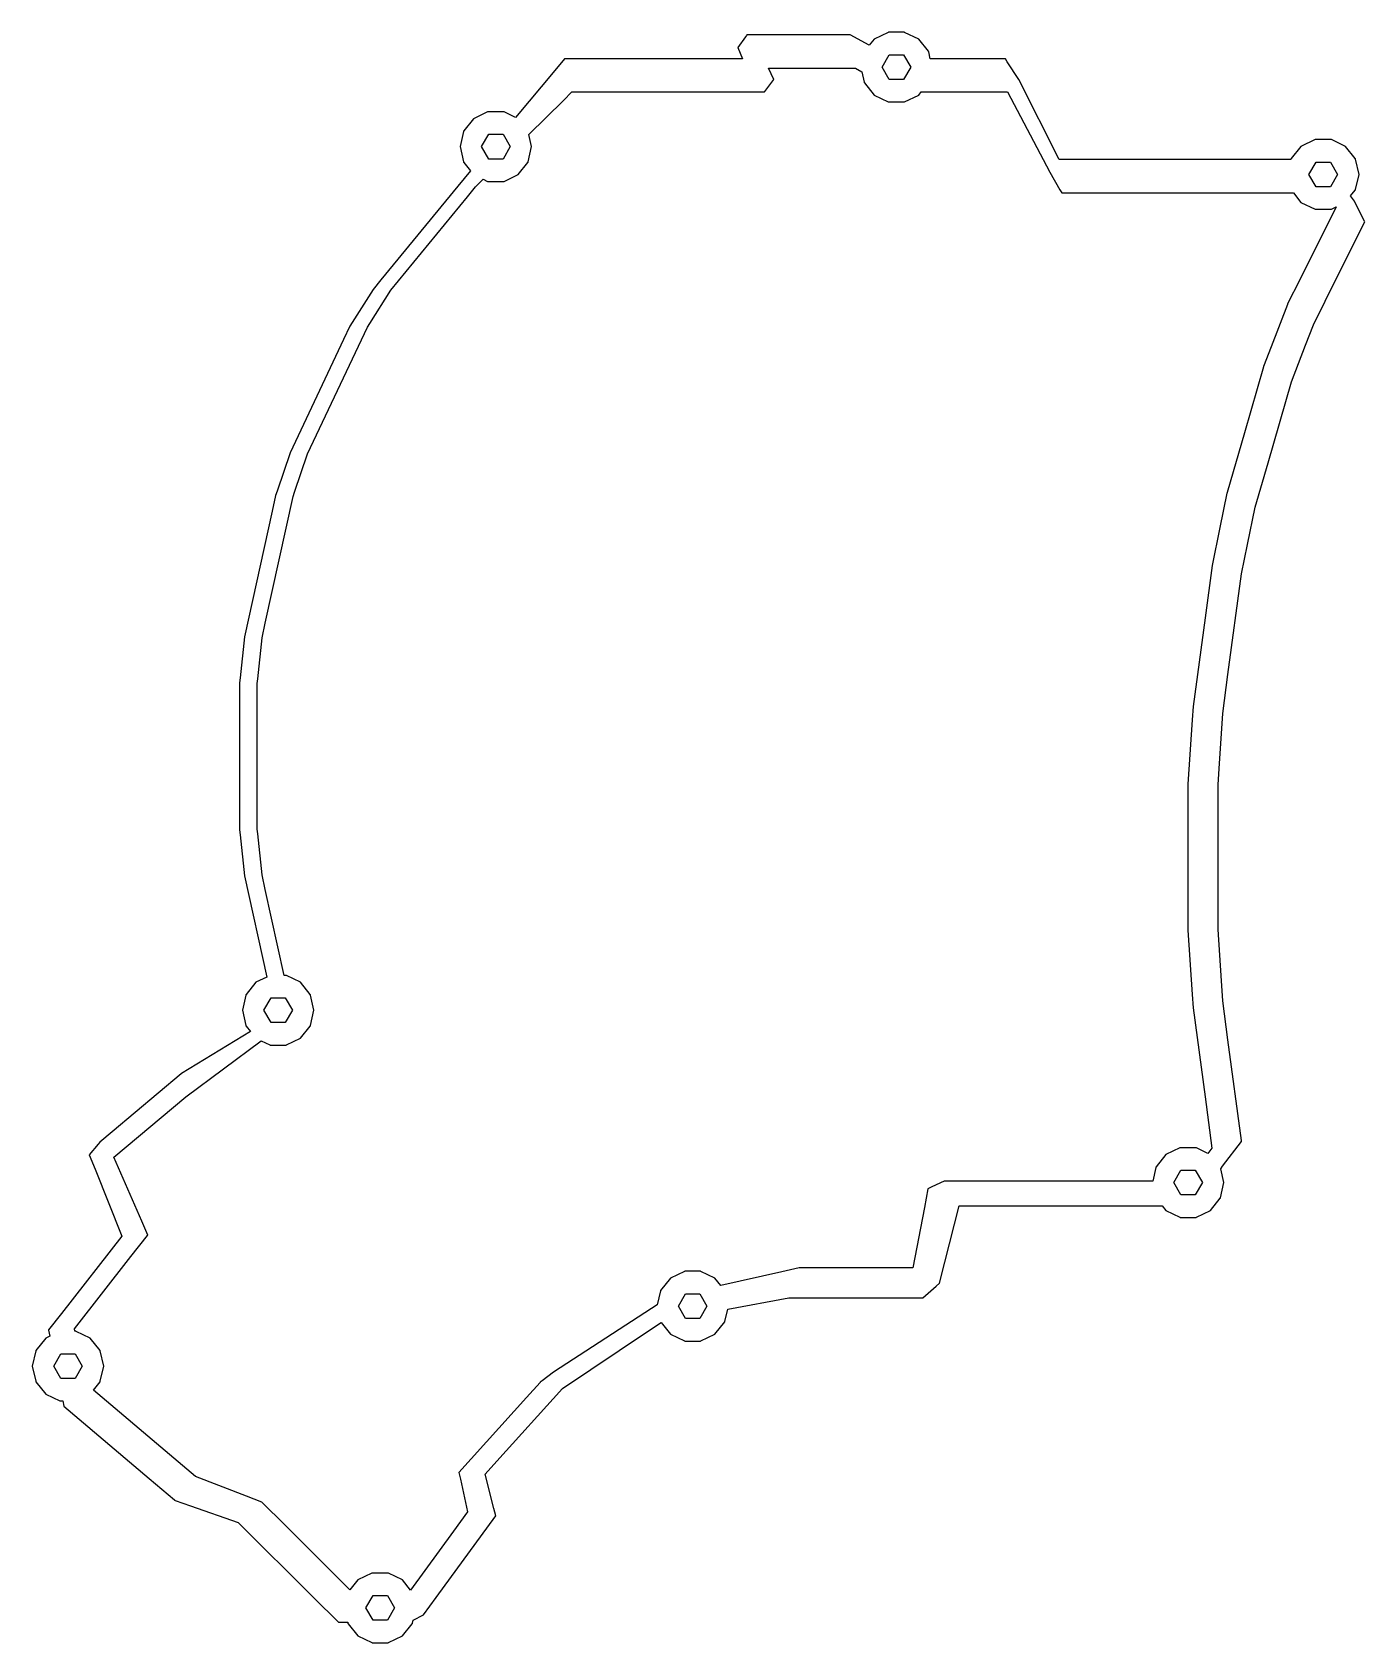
# Model space of a CAD drawing. Header units: metres. Extents: x -76 to 83, y -105 to 86.
import ezdxf

# ---------------------------------------------------------------- set-up
doc = ezdxf.new("R2010")
doc.units = ezdxf.units.M

msp = doc.modelspace()

# ---------------------------------------------------------------- linework, layer by layer
for p, q in [((9.15854, 85.591), (8.27257, 84.338)), ((8.27257, 84.338), (8.27257, 84.338)), ((8.27257, 84.338), (8.83769, 83.003)), ((9.15855, 85.591), (9.15854, 85.591)), ((9.2782, 85.7602), (9.15855, 85.591)), ((9.32257, 85.823), (9.2782, 85.7602)), ((9.2782, 85.7602), (9.2782, 85.7602)), ((10.9297, 85.823), (9.32257, 85.823)), ((21.6262, 85.823), (10.9297, 85.823)), ((23.8871, 84.5964), (21.6262, 85.823)), ((24.4719, 85.3297), (23.8871, 84.5964)), ((26.1459, 86.1359), (24.4719, 85.3297)), ((26.1773, 86.151), (26.1459, 86.1359)), ((28.07, 86.151), (26.1773, 86.151)), ((28.1014, 86.1359), (28.07, 86.151)), ((29.7754, 85.3297), (28.1014, 86.1359)), ((30.9338, 83.8772), (29.7754, 85.3297)), ((-12.3363, 83.003), (-13.5027, 81.6119)), ((-11.4218, 83.003), (-12.3363, 83.003)), ((-2.40817, 83.003), (-11.4218, 83.003)), ((-2.23001, 83.003), (-2.40817, 83.003)), ((-0.51044, 83.003), (-2.23001, 83.003)), ((0.66799, 83.003), (-0.51044, 83.003)), ((0.6758, 83.003), (0.66799, 83.003)), ((8.83769, 83.003), (0.6758, 83.003)), ((25.4236, 82.0046), (26.2736, 83.4768)), ((26.2736, 83.4768), (27.9736, 83.4768)), ((27.9736, 83.4768), (28.8236, 82.0046)), ((30.9555, 83.8499), (30.9338, 83.8772)), ((30.9632, 83.8159), (30.9555, 83.8499)), ((31.1488, 83.003), (30.9632, 83.8159)), ((40.077, 83.003), (31.1488, 83.003)), ((40.3086, 82.6427), (40.077, 83.003)), ((41.6678, 80.5281), (40.3086, 82.6427)), ((-13.5027, 81.6119), (-18.1904, 76.0214)), ((12.5639, 80.5281), (11.8913, 81.8632)), ((11.8913, 81.8632), (20.9506, 81.8632)), ((12.4435, 80.3709), (12.5639, 80.5281)), ((12.5639, 80.5281), (12.5639, 80.5281)), ((20.9506, 81.8632), (22.2555, 81.8632)), ((22.2555, 81.8632), (22.9958, 81.4561)), ((22.9958, 81.4561), (23.2841, 80.1933)), ((26.2736, 80.5324), (25.4236, 82.0046)), ((27.9736, 80.5324), (26.2736, 80.5324)), ((28.8236, 82.0046), (27.9736, 80.5324)), ((46.4676, 71.003), (41.6678, 80.5281)), ((-12.4888, 78.0385), (-11.468, 79.0432)), ((-11.468, 79.0432), (-2.35118, 79.0432)), ((-2.35118, 79.0432), (-1.55038, 79.0432)), ((-1.55038, 79.0432), (0.1323, 79.0432)), ((0.1323, 79.0432), (0.30018, 79.0432)), ((0.30018, 79.0432), (10.3874, 79.0432)), ((10.3874, 79.0432), (11.4196, 79.0432)), ((11.4196, 79.0432), (11.4264, 79.0432)), ((11.4264, 79.0432), (11.4748, 79.1064)), ((11.4264, 79.0432), (11.4264, 79.0432)), ((11.4748, 79.1064), (12.4435, 80.3709)), ((12.4435, 80.3709), (12.4435, 80.3709)), ((23.2841, 80.1933), (23.2918, 80.1593)), ((23.2918, 80.1593), (23.3135, 80.132)), ((23.3135, 80.132), (24.4719, 78.6795)), ((24.4719, 78.6795), (26.1459, 77.8733)), ((28.1014, 77.8733), (29.7754, 78.6795)), ((29.7754, 78.6795), (30.0654, 79.0432)), ((30.0654, 79.0432), (39.0185, 79.0432)), ((39.0185, 79.0432), (40.3485, 79.0432)), ((40.3485, 79.0432), (45.3616, 69.5181)), ((-21.4908, 76.6691), (-23.1647, 75.8629)), ((-21.4594, 76.6842), (-21.4908, 76.6691)), ((-19.5666, 76.6842), (-21.4594, 76.6842)), ((-19.5352, 76.6691), (-19.5666, 76.6842)), ((-18.1904, 76.0214), (-19.5352, 76.6691)), ((-16.5934, 73.9986), (-12.4888, 78.0385)), ((26.1459, 77.8733), (26.1773, 77.8582)), ((26.1773, 77.8582), (28.07, 77.8582)), ((28.07, 77.8582), (28.1014, 77.8733)), ((-23.1647, 75.8629), (-24.3231, 74.4104)), ((-24.3526, 74.3491), (-24.766, 72.5378)), ((-24.3449, 74.3831), (-24.3526, 74.3491)), ((-24.3231, 74.4104), (-24.3449, 74.3831)), ((-22.213, 72.5378), (-21.363, 74.01)), ((-21.363, 74.01), (-19.663, 74.01)), ((-19.663, 74.01), (-18.813, 72.5378)), ((-16.26, 72.5378), (-16.5934, 73.9986)), ((76.9066, 73.3665), (75.2327, 72.5604)), ((76.938, 73.3816), (76.9066, 73.3665)), ((78.8308, 73.3816), (76.938, 73.3816)), ((78.8622, 73.3665), (78.8308, 73.3816)), ((80.5361, 72.5604), (78.8622, 73.3665)), ((-24.766, 72.5378), (-24.3526, 70.7265)), ((-21.363, 71.0656), (-22.213, 72.5378)), ((-19.663, 71.0656), (-21.363, 71.0656)), ((-18.813, 72.5378), (-19.663, 71.0656)), ((-16.6734, 70.7265), (-16.26, 72.5378)), ((48.6104, 71.003), (46.4676, 71.003)), ((48.6266, 71.003), (48.6104, 71.003)), ((60.3969, 71.003), (48.6266, 71.003)), ((60.8297, 71.003), (60.3969, 71.003)), ((60.8452, 71.003), (60.8297, 71.003)), ((62.9423, 71.003), (60.8452, 71.003)), ((66.033, 71.003), (62.9423, 71.003)), ((74.0349, 71.003), (66.033, 71.003)), ((74.0448, 71.0466), (74.0349, 71.003)), ((74.0526, 71.0805), (74.0448, 71.0466)), ((74.0743, 71.1078), (74.0526, 71.0805)), ((75.2327, 72.5604), (74.0743, 71.1078)), ((81.6945, 71.1078), (80.5361, 72.5604)), ((81.7163, 71.0805), (81.6945, 71.1078)), ((81.724, 71.0466), (81.7163, 71.0805)), ((82.1374, 69.2352), (81.724, 71.0466)), ((-23.523, 69.6619), (-25.0421, 67.8502)), ((-24.3526, 70.7265), (-24.3449, 70.6925)), ((-24.3449, 70.6925), (-24.3231, 70.6652)), ((-24.3231, 70.6652), (-23.523, 69.6619)), ((-19.5352, 68.4065), (-17.8613, 69.2127)), ((-17.8613, 69.2127), (-16.7029, 70.6652)), ((-16.7029, 70.6652), (-16.6812, 70.6925)), ((-16.6812, 70.6925), (-16.6734, 70.7265)), ((45.3616, 69.5181), (46.5716, 67.4085)), ((76.1844, 69.2352), (77.0344, 70.7075)), ((77.0344, 67.763), (76.1844, 69.2352)), ((77.0344, 70.7075), (78.7344, 70.7075)), ((78.7344, 70.7075), (79.5844, 69.2352)), ((79.5844, 69.2352), (78.7344, 67.763)), ((81.724, 67.4239), (82.1374, 69.2352)), ((-25.0421, 67.8502), (-34.1954, 56.676)), ((-23.8981, 66.583), (-22.9421, 67.7502)), ((-22.9421, 67.7502), (-22.0175, 68.6602)), ((-22.0175, 68.6602), (-21.4908, 68.4065)), ((-21.4908, 68.4065), (-21.4594, 68.3914)), ((-21.4594, 68.3914), (-19.5666, 68.3914)), ((-19.5666, 68.3914), (-19.5352, 68.4065)), ((46.5716, 67.4085), (46.7811, 67.0432)), ((78.7344, 67.763), (77.0344, 67.763)), ((81.1391, 66.6662), (81.6945, 67.3627)), ((81.6945, 67.3627), (81.7163, 67.3899)), ((81.7163, 67.3899), (81.724, 67.4239)), ((-33.0207, 55.4465), (-23.8981, 66.583)), ((46.7811, 67.0432), (58.9909, 67.0432)), ((58.9909, 67.0432), (61.0207, 67.0432)), ((61.0207, 67.0432), (63.0822, 67.0432)), ((63.0822, 67.0432), (63.0954, 67.0432)), ((63.0954, 67.0432), (63.4978, 67.0432)), ((63.4978, 67.0432), (74.3291, 67.0432)), ((74.3291, 67.0432), (75.2327, 65.9101)), ((79.4257, 65.3753), (75.0828, 56.6894)), ((75.2327, 65.9101), (76.9066, 65.1039)), ((78.8622, 65.1039), (79.4257, 65.3753)), ((81.5833, 66.0532), (81.1391, 66.6662)), ((82.5175, 64.1848), (81.5833, 66.0532)), ((76.9066, 65.1039), (76.938, 65.0888)), ((76.938, 65.0888), (78.8308, 65.0888)), ((78.129, 54.1949), (82.8208, 63.5784)), ((78.8308, 65.0888), (78.8622, 65.1039)), ((82.8208, 63.5784), (82.5175, 64.1848)), ((-34.1954, 56.676), (-35.1207, 55.5465)), ((75.0828, 56.6894), (73.6482, 53.8203)), ((-35.3952, 55.1097), (-37.8675, 51.1764)), ((-35.507, 51.4909), (-33.0207, 55.4465)), ((-35.1207, 55.5465), (-35.3952, 55.1097)), ((73.6128, 53.7496), (71.6878, 48.732)), ((73.6241, 53.7721), (73.6128, 53.7496)), ((73.6482, 53.8203), (73.6241, 53.7721)), ((73.6482, 53.8203), (73.6482, 53.8203)), ((73.6482, 53.8203), (73.6482, 53.8203)), ((76.7043, 51.3454), (78.1018, 54.1404)), ((78.1018, 54.1404), (78.1289, 54.1947)), ((78.1289, 54.1947), (78.129, 54.1949)), ((-37.8675, 51.1764), (-38.6169, 49.5918)), ((-36.4905, 49.5477), (-35.7675, 51.0764)), ((-35.7675, 51.0764), (-35.507, 51.4909)), ((75.7706, 48.9118), (76.7043, 51.3454)), ((-38.6169, 49.5918), (-44.9942, 36.1075)), ((-42.8942, 36.0075), (-36.4905, 49.5477)), ((71.6878, 48.732), (70.784, 46.3764)), ((74.0932, 44.5398), (75.7706, 48.9118)), ((70.7745, 46.3436), (68.5114, 38.5038)), ((70.784, 46.3764), (70.7745, 46.3436)), ((71.3149, 34.9154), (74.0932, 44.5398)), ((68.5114, 38.5038), (66.459, 31.3941)), ((-44.9942, 36.1075), (-46.5393, 31.5536)), ((-44.4457, 31.4347), (-42.8942, 36.0075)), ((69.7932, 29.6441), (71.3148, 34.915)), ((71.3148, 34.915), (71.3149, 34.9154)), ((-47.9311, 15.8373), (-44.6209, 30.9184)), ((-46.7209, 31.0184), (-47.1248, 29.1784)), ((-46.5393, 31.5536), (-46.7209, 31.0184)), ((-44.6209, 30.9184), (-44.4457, 31.4347)), ((66.434, 31.3075), (65.5923, 27.2435)), ((66.4459, 31.3485), (66.434, 31.3075)), ((66.459, 31.3941), (66.4459, 31.3485)), ((66.4459, 31.3485), (66.4459, 31.3485)), ((-47.1248, 29.1784), (-50.4099, 14.2113)), ((68.8698, 25.1853), (69.7932, 29.6441)), ((65.5923, 27.2432), (64.6557, 22.7213)), ((65.5923, 27.2435), (65.5923, 27.2432)), ((68.1518, 21.7188), (68.8698, 25.1853)), ((64.6557, 22.7213), (63.8216, 16.4954)), ((66.5453, 9.72723), (68.1518, 21.7188)), ((68.1518, 21.7188), (68.1518, 21.7188)), ((68.1518, 21.7188), (68.1518, 21.7188)), ((-48.3099, 14.1113), (-47.9311, 15.8373)), ((63.8216, 16.4954), (62.4062, 5.93079)), ((-50.4099, 14.2113), (-50.9344, 9.34788)), ((-48.8368, 9.22597), (-48.3099, 14.1113)), ((65.926, 5.1049), (66.5453, 9.72723)), ((-50.9344, 9.34788), (-50.9989, 8.75)), ((-50.9989, 8.75), (-50.9989, -8.75)), ((-48.8989, 8.64999), (-48.8368, 9.22597)), ((-48.8989, -8.64999), (-48.8989, 8.64999)), ((62.404, 5.91418), (62.2997, 4.33006)), ((62.4062, 5.93079), (62.404, 5.91418)), ((62.2997, 4.33006), (61.7975, -3.3)), ((65.4952, -1.43869), (65.926, 5.1049)), ((65.3661, -3.4), (65.4952, -1.43869)), ((61.7975, -3.3), (61.7975, -20.7)), ((65.3661, -20.6), (65.3661, -3.4)), ((-50.9989, -8.75), (-50.9344, -9.34788)), ((-50.9344, -9.34788), (-50.4099, -14.2113)), ((-48.8368, -9.22597), (-48.8989, -8.64999)), ((-48.3099, -14.1113), (-48.8368, -9.22597)), ((-50.4099, -14.2113), (-47.7634, -26.2686)), ((-47.9311, -15.8373), (-48.3099, -14.1113)), ((-45.6856, -26.0679), (-47.9311, -15.8373)), ((61.7975, -20.7), (62.2997, -28.3301)), ((65.7673, -26.6935), (65.3661, -20.6)), ((-47.7634, -26.2686), (-49.0519, -26.8891)), ((-45.4538, -26.0679), (-45.6856, -26.0679)), ((-45.4224, -26.083), (-45.4538, -26.0679)), ((-43.7484, -26.8891), (-45.4224, -26.083)), ((65.926, -29.1049), (65.7673, -26.6935)), ((-50.2397, -28.4029), (-50.6532, -30.2143)), ((-50.232, -28.3689), (-50.2397, -28.4029)), ((-50.2103, -28.3417), (-50.232, -28.3689)), ((-49.0519, -26.8891), (-50.2103, -28.3417)), ((-48.1001, -30.2143), (-47.2501, -28.742)), ((-47.2501, -28.742), (-45.5502, -28.742)), ((-45.5502, -28.742), (-44.7001, -30.2143)), ((-42.59, -28.3417), (-43.7484, -26.8891)), ((-42.5683, -28.3689), (-42.59, -28.3417)), ((-42.5606, -28.4029), (-42.5683, -28.3689)), ((-42.1471, -30.2143), (-42.5606, -28.4029)), ((62.2997, -28.3301), (62.404, -29.9142)), ((-50.6532, -30.2143), (-50.2397, -32.0256)), ((-47.2501, -31.6865), (-48.1001, -30.2143)), ((-44.7001, -30.2143), (-45.5502, -31.6865)), ((-42.5606, -32.0256), (-42.1471, -30.2143)), ((62.404, -29.9142), (62.4062, -29.9308)), ((62.4062, -29.9308), (63.8216, -40.4954)), ((66.5453, -33.7272), (65.926, -29.1049)), ((-50.2397, -32.0256), (-50.232, -32.0596)), ((-50.232, -32.0596), (-50.2103, -32.0868)), ((-50.2103, -32.0868), (-49.6944, -32.7337)), ((-45.5502, -31.6865), (-47.2501, -31.6865)), ((-43.7484, -33.5394), (-42.59, -32.0868)), ((-42.59, -32.0868), (-42.5683, -32.0596)), ((-42.5683, -32.0596), (-42.5606, -32.0256)), ((-49.6944, -32.7337), (-57.8876, -37.7357)), ((-57.3895, -40.5216), (-48.4182, -33.8446)), ((-48.4182, -33.8446), (-47.3779, -34.3455)), ((-47.3779, -34.3455), (-47.3465, -34.3606)), ((-47.3465, -34.3606), (-45.4538, -34.3606)), ((-45.4538, -34.3606), (-45.4224, -34.3455)), ((-45.4224, -34.3455), (-43.7484, -33.5394)), ((68.1518, -45.7188), (66.5453, -33.7272)), ((-57.9511, -37.789), (-66.145, -44.6645)), ((-57.9416, -37.781), (-57.9511, -37.789)), ((-57.9511, -37.789), (-57.9511, -37.789)), ((-57.8876, -37.7357), (-57.9416, -37.781)), ((-57.9416, -37.781), (-57.9416, -37.781)), ((-65.9516, -47.7061), (-57.3895, -40.5216)), ((63.8216, -40.4954), (64.6428, -46.6247)), ((-67.6044, -45.889), (-67.8104, -46.1402)), ((-66.145, -44.6645), (-67.6044, -45.889)), ((65.9058, -48.7776), (68.1648, -45.8154)), ((68.1591, -45.7731), (68.1518, -45.7188)), ((68.1518, -45.7188), (68.1518, -45.7188)), ((68.1518, -45.7188), (68.1518, -45.7188)), ((68.1648, -45.8154), (68.1591, -45.7731)), ((-67.8104, -46.1402), (-68.8603, -47.4205)), ((-68.8603, -47.4205), (-68.1811, -49.1137)), ((-67.8104, -46.1402), (-67.8104, -46.1402)), ((-62.6301, -55.3006), (-65.9516, -47.7061)), ((59.1625, -47.3893), (58.0041, -48.8418)), ((60.8364, -46.5831), (59.1625, -47.3893)), ((60.8678, -46.568), (60.8364, -46.5831)), ((62.7606, -46.568), (60.8678, -46.568)), ((62.792, -46.5831), (62.7606, -46.568)), ((64.1689, -47.2462), (62.792, -46.5831)), ((64.6428, -46.6247), (64.1689, -47.2462)), ((-68.1811, -49.1137), (-64.9809, -57.0925)), ((57.9746, -48.9031), (57.5991, -50.5485)), ((57.9824, -48.8691), (57.9746, -48.9031)), ((58.0041, -48.8418), (57.9824, -48.8691)), ((60.1142, -50.7144), (60.9642, -49.2422)), ((60.9642, -49.2422), (62.6642, -49.2422)), ((62.6642, -49.2422), (63.5142, -50.7144)), ((65.6898, -49.0608), (65.9058, -48.7776)), ((66.0672, -50.7144), (65.6898, -49.0608)), ((30.8652, -51.4543), (30.4429, -53.6976)), ((31.3341, -51.2353), (30.8652, -51.4543)), ((32.8043, -50.5485), (31.3341, -51.2353)), ((40.5056, -50.5485), (32.8043, -50.5485)), ((42.9379, -50.5485), (40.5056, -50.5485)), ((49.4063, -50.5485), (42.9379, -50.5485)), ((52.0576, -50.5485), (49.4063, -50.5485)), ((57.5991, -50.5485), (52.0576, -50.5485)), ((60.9642, -52.1866), (60.1142, -50.7144)), ((63.5142, -50.7144), (62.6642, -52.1866)), ((65.6538, -52.5257), (66.0672, -50.7144)), ((32.8714, -60.198), (34.6027, -53.4828)), ((34.6027, -53.4828), (35.4768, -53.4828)), ((35.4768, -53.4828), (41.2781, -53.4828)), ((41.2781, -53.4828), (45.6646, -53.4828)), ((45.6646, -53.4828), (45.7079, -53.4828)), ((45.7079, -53.4828), (52.346, -53.4828)), ((52.346, -53.4828), (56.779, -53.4828)), ((56.779, -53.4828), (56.8336, -53.4828)), ((56.8336, -53.4828), (58.7185, -53.4828)), ((58.7185, -53.4828), (59.1625, -54.0396)), ((62.6642, -52.1866), (60.9642, -52.1866)), ((64.4659, -54.0396), (65.6243, -52.587)), ((65.6243, -52.587), (65.6461, -52.5597)), ((65.6461, -52.5597), (65.6538, -52.5257)), ((-61.906, -56.9561), (-62.6301, -55.3006)), ((30.4429, -53.6976), (29.0928, -60.8699)), ((59.1625, -54.0396), (60.8364, -54.8457)), ((60.8364, -54.8457), (60.8678, -54.8608)), ((60.8678, -54.8608), (62.7606, -54.8608)), ((62.7606, -54.8608), (62.792, -54.8457)), ((62.792, -54.8457), (64.4659, -54.0396)), ((-64.9809, -57.0925), (-72.171, -66.2954)), ((-63.9132, -59.5252), (-61.9565, -57.0206)), ((-61.9565, -57.0206), (-61.9472, -57.0088)), ((-61.9472, -57.0088), (-61.906, -56.9561)), ((-70.6308, -68.1232), (-63.9132, -59.5252)), ((1.91432, -61.288), (0.24039, -62.0941)), ((1.94572, -61.2729), (1.91432, -61.288)), ((3.83849, -61.2729), (1.94572, -61.2729)), ((3.86989, -61.288), (3.83849, -61.2729)), ((5.54382, -62.0941), (3.86989, -61.288)), ((15.5441, -60.8699), (13.4928, -61.3295)), ((28.4313, -60.8699), (15.5441, -60.8699)), ((28.4408, -60.8699), (28.4313, -60.8699)), ((29.0928, -60.8699), (28.4408, -60.8699)), ((32.2293, -62.6886), (32.8714, -60.198)), ((0.24039, -62.0941), (-0.91801, -63.5467)), ((6.2314, -62.9563), (5.54382, -62.0941)), ((13.4928, -61.3295), (6.2314, -62.9563)), ((30.281, -64.4386), (31.8386, -63.0395)), ((31.8386, -63.0395), (32.2293, -62.6886)), ((-0.94749, -63.6079), (-1.32054, -65.2424)), ((-0.93973, -63.574), (-0.94749, -63.6079)), ((-0.91801, -63.5467), (-0.93973, -63.574)), ((1.1921, -65.4193), (2.0421, -63.947)), ((2.0421, -63.947), (3.7421, -63.947)), ((3.7421, -63.947), (4.5921, -65.4193)), ((7.065, -65.7703), (14.3473, -64.4386)), ((14.3473, -64.4386), (17.4619, -64.4386)), ((17.4619, -64.4386), (17.4814, -64.4386)), ((17.4814, -64.4386), (30.281, -64.4386)), ((-72.171, -66.2954), (-73.6949, -68.246)), ((-1.99063, -65.6779), (-13.6749, -73.271)), ((-1.32054, -65.2424), (-1.99063, -65.6779)), ((2.0421, -66.8915), (1.1921, -65.4193)), ((3.7421, -66.8915), (2.0421, -66.8915)), ((4.5921, -65.4193), (3.7421, -66.8915)), ((6.73169, -67.2306), (7.065, -65.7703)), ((-73.6949, -68.246), (-73.7056, -68.2596)), ((-73.7056, -68.2596), (-73.7056, -68.2596)), ((-73.7056, -68.2596), (-73.5609, -68.9863)), ((-70.5756, -68.4001), (-70.6308, -68.1232)), ((-70.4507, -68.4001), (-70.5756, -68.4001)), ((-70.4193, -68.4152), (-70.4507, -68.4001)), ((-68.7454, -69.2213), (-70.4193, -68.4152)), ((-12.6018, -75.2004), (-2.46523, -68.4378)), ((-2.46523, -68.4378), (-2.46507, -68.4377)), ((-2.46507, -68.4377), (-0.85881, -67.3661)), ((-0.85881, -67.3661), (0.24039, -68.7444)), ((0.24039, -68.7444), (1.91432, -69.5505)), ((3.86989, -69.5505), (5.54382, -68.7444)), ((5.54382, -68.7444), (6.70221, -67.2918)), ((6.70221, -67.2918), (6.72394, -67.2646)), ((6.72394, -67.2646), (6.73169, -67.2306)), ((-75.2367, -70.7351), (-75.6501, -72.5465)), ((-75.229, -70.7011), (-75.2367, -70.7351)), ((-75.2072, -70.6739), (-75.229, -70.7011)), ((-74.0488, -69.2213), (-75.2072, -70.6739)), ((-73.5609, -68.9863), (-74.0488, -69.2213)), ((-67.587, -70.6739), (-68.7454, -69.2213)), ((-67.5653, -70.7011), (-67.587, -70.6739)), ((-67.5575, -70.7351), (-67.5653, -70.7011)), ((-67.1441, -72.5465), (-67.5575, -70.7351)), ((1.91432, -69.5505), (1.94572, -69.5657)), ((1.94572, -69.5657), (3.83849, -69.5657)), ((3.83849, -69.5657), (3.86989, -69.5505)), ((-75.6501, -72.5465), (-75.2367, -74.3578)), ((-73.0971, -72.5465), (-72.2471, -71.0742)), ((-72.2471, -74.0187), (-73.0971, -72.5465)), ((-72.2471, -71.0742), (-70.5471, -71.0742)), ((-70.5471, -71.0742), (-69.6971, -72.5465)), ((-69.6971, -72.5465), (-70.5471, -74.0187)), ((-67.5575, -74.3578), (-67.1441, -72.5465)), ((-75.2367, -74.3578), (-75.229, -74.3918)), ((-75.229, -74.3918), (-75.2072, -74.419)), ((-75.2072, -74.419), (-74.0488, -75.8716)), ((-70.5471, -74.0187), (-72.2471, -74.0187)), ((-68.3725, -75.4039), (-67.587, -74.419)), ((-67.587, -74.419), (-67.5653, -74.3918)), ((-67.5653, -74.3918), (-67.5575, -74.3578)), ((-15.2572, -74.4816), (-16.8634, -76.2655)), ((-15.2492, -74.4727), (-15.2572, -74.4816)), ((-15.0127, -74.2922), (-15.2492, -74.4727)), ((-13.6749, -73.271), (-15.0127, -74.2922)), ((-74.0488, -75.8716), (-72.3749, -76.6777)), ((-59.3204, -83.0798), (-68.3725, -75.4039)), ((-16.8636, -76.2656), (-24.9016, -85.1928)), ((-20.4114, -83.8739), (-12.6018, -75.2004)), ((-16.8634, -76.2655), (-16.8636, -76.2656)), ((-72.3749, -76.6777), (-72.3435, -76.6928)), ((-72.3435, -76.6928), (-72.0261, -76.6928)), ((-72.0261, -76.6928), (-71.9056, -77.298)), ((-71.9056, -77.298), (-61.7457, -85.9132)), ((-56.248, -85.6851), (-59.3204, -83.0798)), ((-21.8019, -85.4182), (-20.4114, -83.8739)), ((-61.7457, -85.9132), (-58.7324, -88.4684)), ((-50.1838, -88.024), (-56.248, -85.6851)), ((-24.9016, -85.1928), (-24.7306, -85.9864)), ((-24.7306, -85.9864), (-23.889, -89.8924)), ((-20.756, -89.488), (-21.8019, -85.4182)), ((-48.3496, -88.7314), (-50.1838, -88.024)), ((-58.7324, -88.4684), (-58.7154, -88.4828)), ((-58.7154, -88.4828), (-58.6563, -88.533)), ((-58.6563, -88.533), (-56.8324, -89.1685)), ((-56.8324, -89.1685), (-51.1734, -91.1403)), ((-48.332, -88.7489), (-48.3496, -88.7314)), ((-48.3306, -88.7503), (-48.332, -88.7489)), ((-45.581, -91.4881), (-48.3306, -88.7503)), ((-23.889, -89.8924), (-25.559, -92.191)), ((-20.5343, -90.3507), (-20.756, -89.488)), ((-51.1734, -91.1403), (-42.1716, -100.103)), ((-37.8596, -99.1762), (-45.581, -91.4881)), ((-27.6058, -100.084), (-20.5343, -90.3507)), ((-20.5343, -90.3507), (-20.5343, -90.3507)), ((-25.559, -92.191), (-30.6533, -99.2026)), ((-35.2447, -97.1902), (-36.9187, -97.9963)), ((-35.2133, -97.1751), (-35.2447, -97.1902)), ((-33.3206, -97.1751), (-35.2133, -97.1751)), ((-33.2892, -97.1902), (-33.3206, -97.1751)), ((-31.6152, -97.9963), (-33.2892, -97.1902)), ((-36.9187, -97.9963), (-37.8596, -99.1762)), ((-30.6533, -99.2026), (-31.6152, -97.9963)), ((-42.1716, -100.103), (-39.2461, -103.016)), ((-35.967, -101.321), (-35.117, -99.8492)), ((-35.117, -102.794), (-35.967, -101.321)), ((-35.117, -99.8492), (-33.417, -99.8492)), ((-33.417, -99.8492), (-32.567, -101.321)), ((-32.567, -101.321), (-33.417, -102.794)), ((-29.1118, -102.157), (-27.6059, -100.084)), ((-27.6059, -100.084), (-27.6058, -100.084)), ((-39.2461, -103.016), (-38.1314, -103.024)), ((-38.1314, -103.024), (-38.1065, -103.133)), ((-38.1065, -103.133), (-38.0988, -103.167)), ((-38.0988, -103.167), (-38.0771, -103.194)), ((-38.0771, -103.194), (-36.9187, -104.647)), ((-33.417, -102.794), (-35.117, -102.794)), ((-31.6152, -104.647), (-30.4568, -103.194)), ((-30.4568, -103.194), (-30.4351, -103.167)), ((-30.4351, -103.167), (-30.4274, -103.133)), ((-30.4274, -103.133), (-30.343, -102.763)), ((-30.343, -102.763), (-29.1118, -102.157)), ((-29.1118, -102.157), (-29.1118, -102.157)), ((-36.9187, -104.647), (-35.2447, -105.453)), ((-33.2892, -105.453), (-31.6152, -104.647)), ((-35.2447, -105.453), (-35.2133, -105.468)), ((-35.2133, -105.468), (-33.3206, -105.468)), ((-33.3206, -105.468), (-33.2892, -105.453))]:
    msp.add_line(p, q)

doc.saveas('drawing.dxf')
